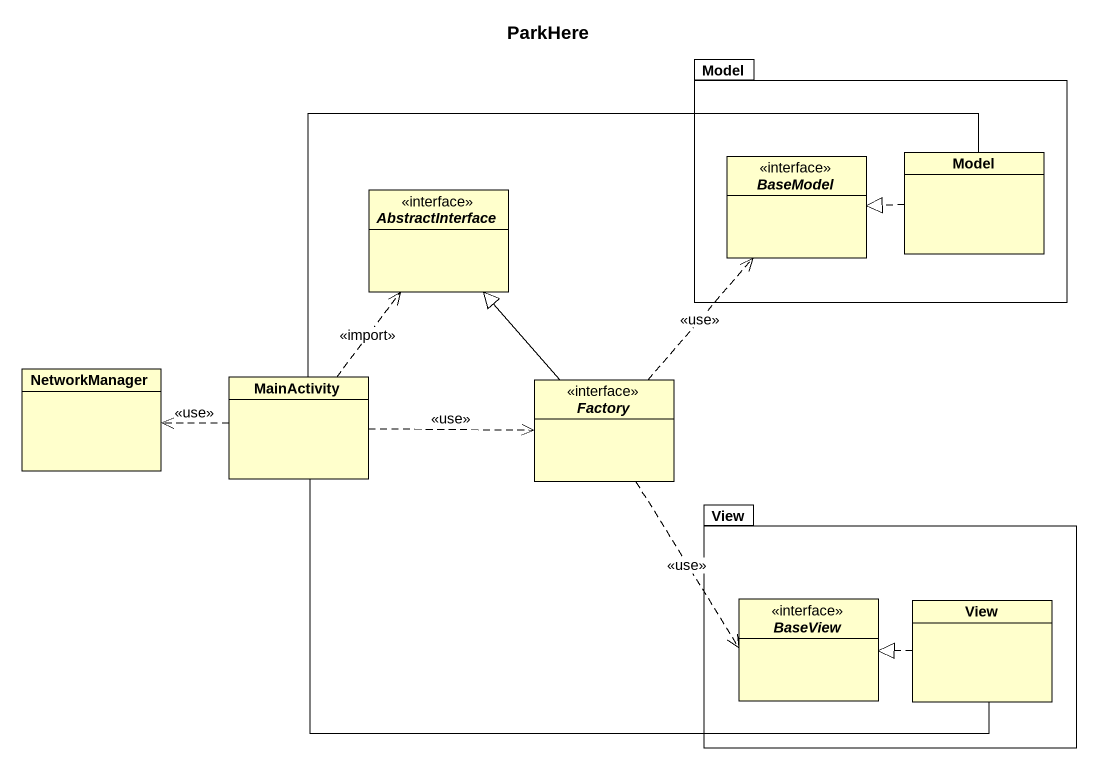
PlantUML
@startuml
title ParkHere
hide circle
hide empty members
package Model {
  interface BaseModel
  class "Model" as Model_2
}
interface AbstractInterface
class NetworkManager
class MainActivity
interface Factory
package View {
  interface BaseView
  class "View" as View_2
}
Model_2 .left.|> BaseModel
MainActivity .up.> AbstractInterface : <<import>>
MainActivity -right- Model_2
MainActivity .left.> NetworkManager : <<use>>
MainActivity .right.> Factory : <<use>>
MainActivity -right- View_2
Factory -up-|> AbstractInterface
Factory .up.> BaseModel : <<use>>
Factory ..> BaseView : <<use>>
View_2 .left.|> BaseView
@enduml
